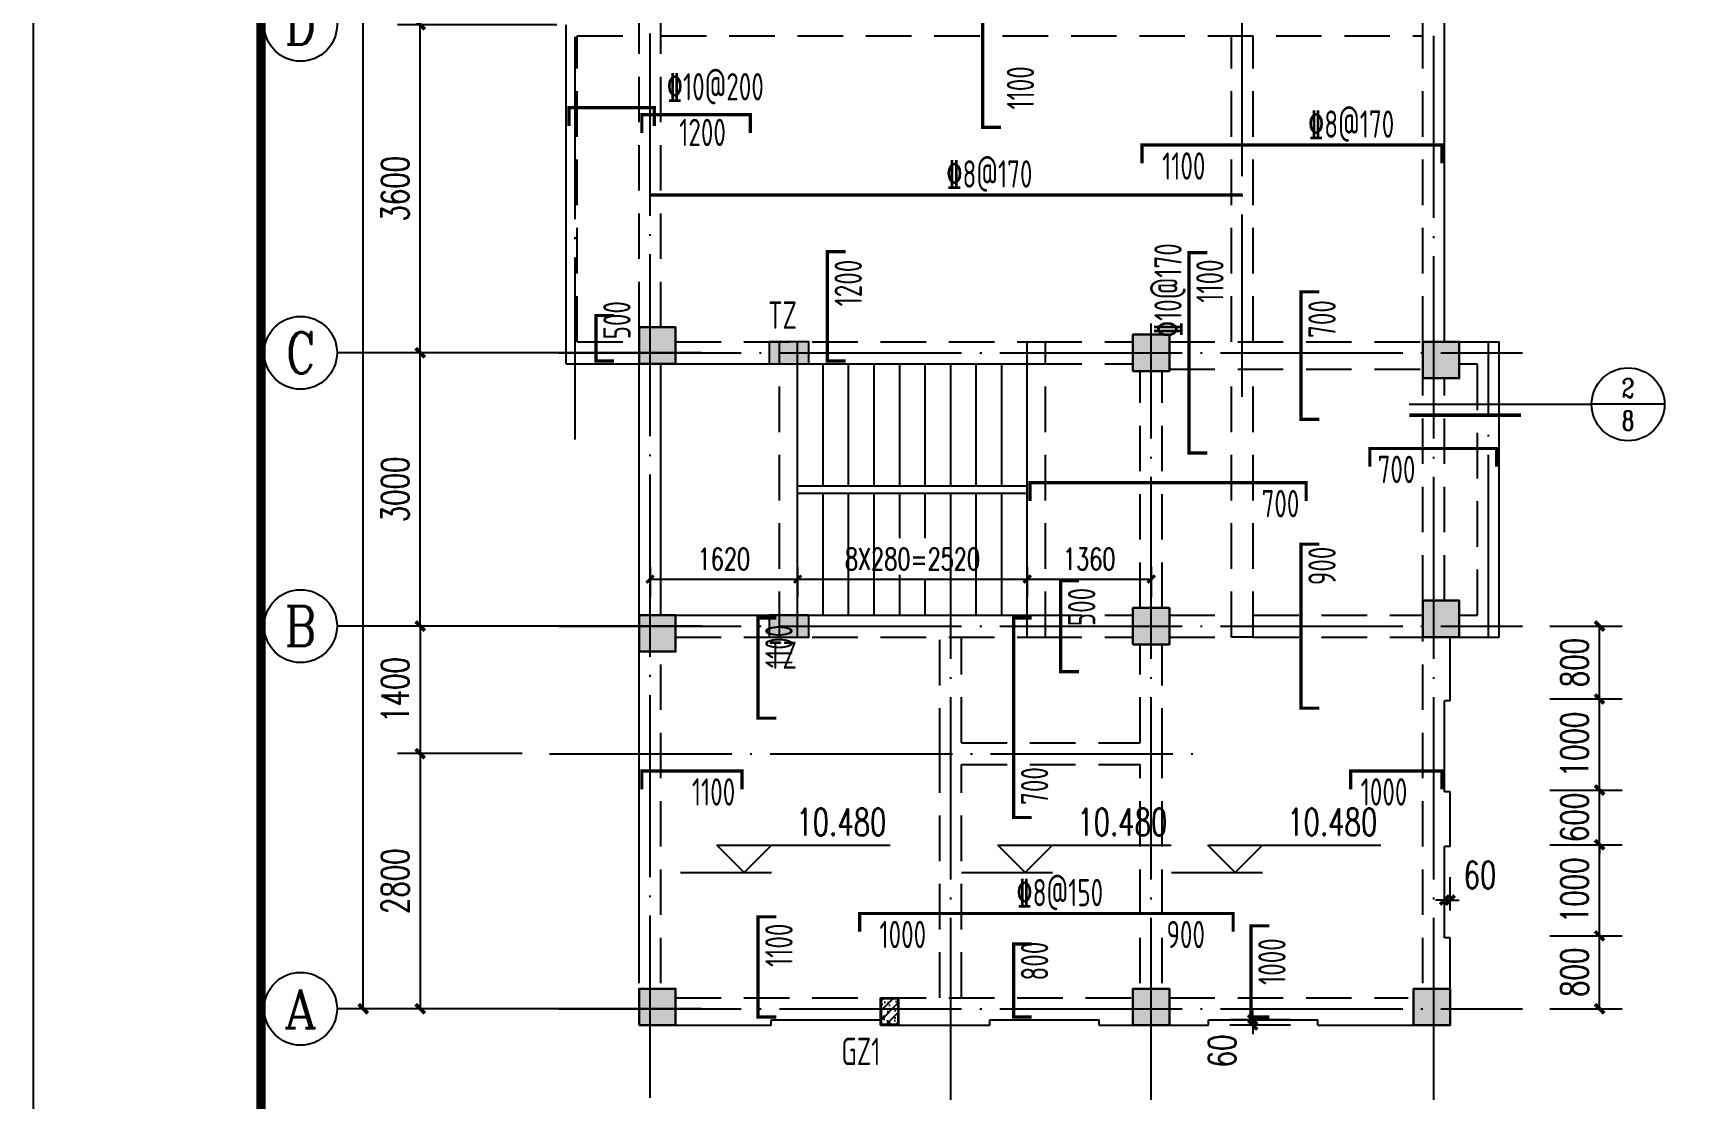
# Model space of a CAD drawing. Extents: x 1051052 to 1482120, y -981644 to -673261.
# Drawn here: x 1227178 to 1245401, y -915948 to -904252 of the extents above; entities that cross this region are included whole.
import ezdxf
from ezdxf.enums import TextEntityAlignment as Align

# ---------------------------------------------------------------- set-up
doc = ezdxf.new("R2010")
doc.units = 0
doc.header["$LTSCALE"] = 1000
doc.header["$MEASUREMENT"] = 0
doc.linetypes.add('DOTE', pattern=[2.42, 2, -0.2, 0.02, -0.2])
doc.linetypes.add('线型3', pattern=[750, 500, -250])
for name, color, linetype in [('AXIS', 3, 'Continuous'), ('AXIS_TEXT', 7, 'Continuous'), ('DIM_ELEV', 3, 'Continuous'), ('DIM_IDEN', 3, 'Continuous'), ('DOTE', 1, 'DOTE'), ('PUB_DIM', 3, 'Continuous'), ('PUB_TEXT', 7, 'Continuous'), ('PUB_WALL', 9, 'Continuous'), ('TK', 142, 'Continuous'), ('填充', 8, 'Continuous')]:
    doc.layers.add(name, color=color, linetype=linetype)
for name, color, linetype, lineweight in [('BEAM', 4, 'Continuous', 25), ('BEAM-DASH', 4, '线型3', 25), ('COLU', 2, 'Continuous', 30), ('楼板正筋文字', 7, 'Continuous', 18), ('楼板正筋钢筋', 14, 'Continuous', 35), ('楼板负筋文字', 7, 'Continuous', 18), ('楼板负筋标注', 84, 'Continuous', 18), ('楼板负筋钢筋', 1, 'Continuous', 35)]:
    doc.layers.add(name, color=color, linetype=linetype, lineweight=lineweight)
doc.layers.add('COLU-HATCH', color=7, linetype='Continuous', lineweight=25, true_color=0x5b5b5b)
doc.styles.add('_TCH_AXIS', font='COMPLEX', dxfattribs={"bigfont": 'GBCBIG'})
doc.styles.add('_TCH_DIM', font='SIMPLEX', dxfattribs={"bigfont": 'GBCBIG'})
doc.styles.add('_TCH_DIM_T3', font='SIMPLEX', dxfattribs={"width": 0.705882, "bigfont": 'GBCBIG'})
doc.styles.add('_TCH_LABEL', font='COMPLEX', dxfattribs={"bigfont": 'GBCBIG'})
doc.styles.add('COMPLEX', font='COMPLEX')
doc.styles.add('FromPkpm', font='Pkpmeng', dxfattribs={"width": 0.7, "bigfont": 'hztxt'})
doc.dimstyles.new('_TCH_ARCH&&100', dxfattribs={"dimtxt": 297.5, "dimasz": 100, "dimexe": 250, "dimexo": 300, "dimgap": 126.25, "dimtad": 1, "dimdec": 0, "dimzin": 0, "dimdsep": 46, "dimtxsty": '_TCH_DIM_T3', "dimblk": 'ARCHTICK', "dimcen": 0.09, "dimclrt": 7, "dimazin": 2, "dimtfac": 1, "dimtdec": 0, "dimtix": 1, "dimtmove": 2, "dimatfit": 3, "dimfxl": 0, "dimtolj": 1, "dimtzin": 0, "dimarcsym": 0})
doc.dimstyles.new('_TCH_ARCH&&80', dxfattribs={"dimtxt": 238, "dimasz": 80, "dimexe": 200, "dimexo": 240, "dimgap": 101, "dimtad": 1, "dimdec": 0, "dimzin": 0, "dimdsep": 46, "dimtxsty": '_TCH_DIM_T3', "dimblk": 'ARCHTICK', "dimcen": 0.09, "dimclrt": 7, "dimazin": 2, "dimtfac": 1, "dimtdec": 0, "dimtix": 1, "dimtmove": 2, "dimatfit": 3, "dimfxl": 0, "dimtolj": 1, "dimtzin": 0, "dimarcsym": 0})

# ---------------------------------------------------------------- blocks, each defined once
blk = doc.blocks.new('_ArchTick')
at = {"color": 0, "linetype": 'ByBlock', "const_width": 0.4}
blk.add_lwpolyline([(-0.5, -0.5), (0.5, 0.5)], dxfattribs=at)
blk = doc.blocks.new('*D360')
at = {"layer": 'AXIS', "color": 0, "lineweight": -2, "transparency": 16777216}
for p, q in [((1232925, -907760), (1231175, -907760)), ((1231425, -910760), (1231425, -907760)), ((1232925, -910760), (1231175, -910760))]:
    blk.add_line(p, q, dxfattribs=at)
at = {"layer": 'Defpoints', "color": 0, "transparency": 16777216}
for p in [(1231425, -907760), (1233925, -907760), (1233925, -910760)]:
    blk.add_point(p, dxfattribs=at)
at = {"layer": 'AXIS', "color": 0, "lineweight": -2, "transparency": 16777216, "xscale": 100, "yscale": 100, "zscale": 100}
for p, rotation in [((1231425, -907760), 90), ((1231425, -910760), 270)]:
    blk.add_blockref('_ArchTick', p, dxfattribs=dict(at, rotation=rotation))
at = {"layer": 'AXIS', "color": 7, "transparency": 16777216, "insert": (1231150, -909260), "char_height": 297.5, "attachment_point": 5, "rotation": 90, "style": '_TCH_DIM_T3'}
blk.add_mtext('\\A1;3000', dxfattribs=at)
blk = doc.blocks.new('*D361')
at = {"layer": 'AXIS', "color": 0, "lineweight": -2, "transparency": 16777216}
for p, q in [((1232925, -904160), (1231175, -904160)), ((1231425, -907760), (1231425, -904160)), ((1232925, -907760), (1231175, -907760))]:
    blk.add_line(p, q, dxfattribs=at)
at = {"layer": 'Defpoints', "color": 0, "transparency": 16777216}
for p in [(1231425, -904160), (1233925, -904160), (1233925, -907760)]:
    blk.add_point(p, dxfattribs=at)
at = {"layer": 'AXIS', "color": 0, "lineweight": -2, "transparency": 16777216, "xscale": 100, "yscale": 100, "zscale": 100}
for p, rotation in [((1231425, -904160), 90), ((1231425, -907760), 270)]:
    blk.add_blockref('_ArchTick', p, dxfattribs=dict(at, rotation=rotation))
at = {"layer": 'AXIS', "color": 7, "transparency": 16777216, "insert": (1231150, -905960), "char_height": 297.5, "attachment_point": 5, "rotation": 90, "style": '_TCH_DIM_T3'}
blk.add_mtext('\\A1;3600', dxfattribs=at)
blk = doc.blocks.new('*D364')
at = {"layer": 'AXIS', "color": 0, "lineweight": -2, "transparency": 16777216}
for p, q in [((1232300, -889560), (1230550, -889560)), ((1230800, -914960), (1230800, -889560)), ((1232300, -914960), (1230550, -914960))]:
    blk.add_line(p, q, dxfattribs=at)
at = {"layer": 'Defpoints', "color": 0, "transparency": 16777216}
for p in [(1230800, -889560), (1233947, -889560), (1233947, -914960)]:
    blk.add_point(p, dxfattribs=at)
at = {"layer": 'AXIS', "color": 0, "lineweight": -2, "transparency": 16777216, "xscale": 100, "yscale": 100, "zscale": 100}
for p, rotation in [((1230800, -889560), 90), ((1230800, -914960), 270)]:
    blk.add_blockref('_ArchTick', p, dxfattribs=dict(at, rotation=rotation))
at = {"layer": 'AXIS', "color": 7, "transparency": 16777216, "insert": (1230525, -902260), "char_height": 297.5, "attachment_point": 5, "rotation": 90, "style": '_TCH_DIM_T3'}
blk.add_mtext('\\A1;25400', dxfattribs=at)
blk = doc.blocks.new('_AXISO')
blk.add_circle((0, 0), 0.5)
at = {"layer": 'AXIS_TEXT', "style": 'COMPLEX', "width": 1.041667}
blk.add_attdef('A', text='', height=0.56, dxfattribs=at).set_placement((-0.25, -0.28), (0.25, -0.28), align=Align.FIT)
blk = doc.blocks.new('*D389')
at = {"layer": 'AXIS', "color": 0, "lineweight": -2, "transparency": 16777216}
for p, q in [((1232925, -910760), (1231175, -910760)), ((1231425, -910760), (1231425, -912160)), ((1232545, -912160), (1231175, -912160))]:
    blk.add_line(p, q, dxfattribs=at)
at = {"layer": 'Defpoints', "color": 0, "transparency": 16777216}
for p in [(1233925, -910760), (1231425, -912160), (1232845, -912160)]:
    blk.add_point(p, dxfattribs=at)
at = {"layer": 'AXIS', "color": 0, "lineweight": -2, "transparency": 16777216, "xscale": 100, "yscale": 100, "zscale": 100}
for p, rotation in [((1231425, -910760), 90), ((1231425, -912160), 270)]:
    blk.add_blockref('_ArchTick', p, dxfattribs=dict(at, rotation=rotation))
at = {"layer": 'AXIS', "color": 7, "transparency": 16777216, "insert": (1231150, -911460), "char_height": 297.5, "attachment_point": 5, "rotation": 90, "style": '_TCH_DIM_T3'}
blk.add_mtext('\\A1;1400', dxfattribs=at)
blk = doc.blocks.new('*D390')
at = {"layer": 'AXIS', "color": 0, "lineweight": -2, "transparency": 16777216}
for p, q in [((1232545, -912160), (1231175, -912160)), ((1231425, -912160), (1231425, -914960)), ((1232507, -914960), (1231175, -914960))]:
    blk.add_line(p, q, dxfattribs=at)
at = {"layer": 'Defpoints', "color": 0, "transparency": 16777216}
for p in [(1232845, -912160), (1231425, -914960), (1232807, -914960)]:
    blk.add_point(p, dxfattribs=at)
at = {"layer": 'AXIS', "color": 0, "lineweight": -2, "transparency": 16777216, "xscale": 100, "yscale": 100, "zscale": 100}
for p, rotation in [((1231425, -912160), 90), ((1231425, -914960), 270)]:
    blk.add_blockref('_ArchTick', p, dxfattribs=dict(at, rotation=rotation))
at = {"layer": 'AXIS', "color": 7, "transparency": 16777216, "insert": (1231150, -913560), "char_height": 297.5, "attachment_point": 5, "rotation": 90, "style": '_TCH_DIM_T3'}
blk.add_mtext('\\A1;2800', dxfattribs=at)
blk = doc.blocks.new('*D465')
at = {"layer": 'Defpoints', "color": 0, "transparency": 16777216}
for p in [(1243520, -914160), (1244367, -914160), (1243520, -914960)]:
    blk.add_point(p, dxfattribs=at)
at = {"layer": 'PUB_DIM', "color": 0, "lineweight": -2, "transparency": 16777216}
for p, q in [((1243820, -914160), (1244617, -914160)), ((1244367, -914960), (1244367, -914160)), ((1243820, -914960), (1244617, -914960))]:
    blk.add_line(p, q, dxfattribs=at)
at = {"layer": 'PUB_DIM', "color": 0, "lineweight": -2, "transparency": 16777216, "xscale": 100, "yscale": 100, "zscale": 100}
for p, rotation in [((1244367, -914160), 90), ((1244367, -914960), 270)]:
    blk.add_blockref('_ArchTick', p, dxfattribs=dict(at, rotation=rotation))
at = {"layer": 'PUB_DIM', "color": 7, "transparency": 16777216, "insert": (1244092, -914560), "char_height": 297.5, "attachment_point": 5, "rotation": 90, "style": '_TCH_DIM_T3'}
blk.add_mtext('\\A1;800', dxfattribs=at)
blk = doc.blocks.new('*D466')
at = {"layer": 'Defpoints', "color": 0, "transparency": 16777216}
for p in [(1243520, -913160), (1244367, -913160), (1243520, -914160)]:
    blk.add_point(p, dxfattribs=at)
at = {"layer": 'PUB_DIM', "color": 0, "lineweight": -2, "transparency": 16777216}
for p, q in [((1243820, -913160), (1244617, -913160)), ((1244367, -914160), (1244367, -913160)), ((1243820, -914160), (1244617, -914160))]:
    blk.add_line(p, q, dxfattribs=at)
at = {"layer": 'PUB_DIM', "color": 0, "lineweight": -2, "transparency": 16777216, "xscale": 100, "yscale": 100, "zscale": 100}
for p, rotation in [((1244367, -913160), 90), ((1244367, -914160), 270)]:
    blk.add_blockref('_ArchTick', p, dxfattribs=dict(at, rotation=rotation))
at = {"layer": 'PUB_DIM', "color": 7, "transparency": 16777216, "insert": (1244092, -913660), "char_height": 297.5, "attachment_point": 5, "rotation": 90, "style": '_TCH_DIM_T3'}
blk.add_mtext('\\A1;1000', dxfattribs=at)
blk = doc.blocks.new('*D467')
at = {"layer": 'Defpoints', "color": 0, "transparency": 16777216}
for p in [(1243520, -912560), (1244367, -912560), (1243520, -913160)]:
    blk.add_point(p, dxfattribs=at)
at = {"layer": 'PUB_DIM', "color": 0, "lineweight": -2, "transparency": 16777216}
for p, q in [((1243820, -912560), (1244617, -912560)), ((1244367, -912560), (1244367, -912460)), ((1244367, -913160), (1244367, -912560)), ((1243820, -913160), (1244617, -913160)), ((1244367, -913160), (1244367, -913260))]:
    blk.add_line(p, q, dxfattribs=at)
at = {"layer": 'PUB_DIM', "color": 0, "lineweight": -2, "transparency": 16777216, "xscale": 100, "yscale": 100, "zscale": 100}
for p, rotation in [((1244367, -912560), 270), ((1244367, -913160), 90)]:
    blk.add_blockref('_ArchTick', p, dxfattribs=dict(at, rotation=rotation))
at = {"layer": 'PUB_DIM', "color": 7, "transparency": 16777216, "insert": (1244092, -912860), "char_height": 297.5, "attachment_point": 5, "rotation": 90, "style": '_TCH_DIM_T3'}
blk.add_mtext('\\A1;600', dxfattribs=at)
blk = doc.blocks.new('*D468')
at = {"layer": 'Defpoints', "color": 0, "transparency": 16777216}
for p in [(1243520, -911560), (1244367, -911560), (1243520, -912560)]:
    blk.add_point(p, dxfattribs=at)
at = {"layer": 'PUB_DIM', "color": 0, "lineweight": -2, "transparency": 16777216}
for p, q in [((1243820, -911560), (1244617, -911560)), ((1244367, -912560), (1244367, -911560)), ((1243820, -912560), (1244617, -912560))]:
    blk.add_line(p, q, dxfattribs=at)
at = {"layer": 'PUB_DIM', "color": 0, "lineweight": -2, "transparency": 16777216, "xscale": 100, "yscale": 100, "zscale": 100}
for p, rotation in [((1244367, -911560), 90), ((1244367, -912560), 270)]:
    blk.add_blockref('_ArchTick', p, dxfattribs=dict(at, rotation=rotation))
at = {"layer": 'PUB_DIM', "color": 7, "transparency": 16777216, "insert": (1244092, -912060), "char_height": 297.5, "attachment_point": 5, "rotation": 90, "style": '_TCH_DIM_T3'}
blk.add_mtext('\\A1;1000', dxfattribs=at)
blk = doc.blocks.new('*D469')
at = {"layer": 'Defpoints', "color": 0, "transparency": 16777216}
for p in [(1243520, -910760), (1244367, -910760), (1243520, -911560)]:
    blk.add_point(p, dxfattribs=at)
at = {"layer": 'PUB_DIM', "color": 0, "lineweight": -2, "transparency": 16777216}
for p, q in [((1243820, -910760), (1244617, -910760)), ((1244367, -911560), (1244367, -910760)), ((1243820, -911560), (1244617, -911560))]:
    blk.add_line(p, q, dxfattribs=at)
at = {"layer": 'PUB_DIM', "color": 0, "lineweight": -2, "transparency": 16777216, "xscale": 100, "yscale": 100, "zscale": 100}
for p, rotation in [((1244367, -910760), 90), ((1244367, -911560), 270)]:
    blk.add_blockref('_ArchTick', p, dxfattribs=dict(at, rotation=rotation))
at = {"layer": 'PUB_DIM', "color": 7, "transparency": 16777216, "insert": (1244092, -911160), "char_height": 297.5, "attachment_point": 5, "rotation": 90, "style": '_TCH_DIM_T3'}
blk.add_mtext('\\A1;800', dxfattribs=at)
blk = doc.blocks.new('A2K')
at = {"layer": 'TK'}
blk.add_lwpolyline([(0, 0), (59400, 0), (59400, 42000), (0, 42000)], close=True, dxfattribs=at)
at = {"layer": 'TK', "const_width": 100}
blk.add_lwpolyline([(2500, 1000), (58400, 1000), (58400, 41000), (2500, 41000)], close=True, dxfattribs=at)
blk = doc.blocks.new('*D922')
at = {"layer": 'Defpoints', "color": 0, "transparency": 16777216}
for p in [(1233947, -909871), (1235567, -909871), (1235567, -910244)]:
    blk.add_point(p, dxfattribs=at)
at = {"layer": 'PUB_DIM', "color": 0, "lineweight": -2, "transparency": 16777216}
for p, q in [((1233947, -910111), (1233947, -910444)), ((1233947, -910244), (1235567, -910244)), ((1235567, -910111), (1235567, -910444))]:
    blk.add_line(p, q, dxfattribs=at)
at = {"layer": 'PUB_DIM', "color": 0, "lineweight": -2, "transparency": 16777216, "xscale": 80, "yscale": 80, "zscale": 80, "rotation": 180}
blk.add_blockref('_ArchTick', (1233947, -910244), dxfattribs=at)
at = {"layer": 'PUB_DIM', "color": 0, "lineweight": -2, "transparency": 16777216, "xscale": 80, "yscale": 80, "zscale": 80}
blk.add_blockref('_ArchTick', (1235567, -910244), dxfattribs=at)
at = {"layer": 'PUB_DIM', "color": 7, "transparency": 16777216, "insert": (1234757, -910024), "char_height": 238, "attachment_point": 5, "style": '_TCH_DIM_T3'}
blk.add_mtext('\\A1;1620', dxfattribs=at)
blk = doc.blocks.new('*D923')
at = {"layer": 'Defpoints', "color": 0, "transparency": 16777216}
for p in [(1235567, -909871), (1238087, -909871), (1238087, -910244)]:
    blk.add_point(p, dxfattribs=at)
at = {"layer": 'PUB_DIM', "color": 0, "lineweight": -2, "transparency": 16777216}
for p, q in [((1235567, -910111), (1235567, -910444)), ((1235567, -910244), (1238087, -910244)), ((1238087, -910111), (1238087, -910444))]:
    blk.add_line(p, q, dxfattribs=at)
at = {"layer": 'PUB_DIM', "color": 0, "lineweight": -2, "transparency": 16777216, "xscale": 80, "yscale": 80, "zscale": 80, "rotation": 180}
blk.add_blockref('_ArchTick', (1235567, -910244), dxfattribs=at)
at = {"layer": 'PUB_DIM', "color": 0, "lineweight": -2, "transparency": 16777216, "xscale": 80, "yscale": 80, "zscale": 80}
blk.add_blockref('_ArchTick', (1238087, -910244), dxfattribs=at)
at = {"layer": 'PUB_DIM', "color": 7, "transparency": 16777216, "insert": (1236827, -910024), "char_height": 238, "attachment_point": 5, "style": '_TCH_DIM_T3'}
blk.add_mtext('\\A1;8X280=2520', dxfattribs=at)
blk = doc.blocks.new('*D924')
at = {"layer": 'Defpoints', "color": 0, "transparency": 16777216}
for p in [(1238087, -909871), (1239447, -909871), (1239447, -910244)]:
    blk.add_point(p, dxfattribs=at)
at = {"layer": 'PUB_DIM', "color": 0, "lineweight": -2, "transparency": 16777216}
for p, q in [((1238087, -910111), (1238087, -910444)), ((1238087, -910244), (1239447, -910244)), ((1239447, -910111), (1239447, -910444))]:
    blk.add_line(p, q, dxfattribs=at)
at = {"layer": 'PUB_DIM', "color": 0, "lineweight": -2, "transparency": 16777216, "xscale": 80, "yscale": 80, "zscale": 80, "rotation": 180}
blk.add_blockref('_ArchTick', (1238087, -910244), dxfattribs=at)
at = {"layer": 'PUB_DIM', "color": 0, "lineweight": -2, "transparency": 16777216, "xscale": 80, "yscale": 80, "zscale": 80}
blk.add_blockref('_ArchTick', (1239447, -910244), dxfattribs=at)
at = {"layer": 'PUB_DIM', "color": 7, "transparency": 16777216, "insert": (1238767, -910024), "char_height": 238, "attachment_point": 5, "style": '_TCH_DIM_T3'}
blk.add_mtext('\\A1;1360', dxfattribs=at)
blk = doc.blocks.new('*D1339')
at = {"layer": 'Defpoints', "color": 0, "transparency": 16777216}
for p in [(1242727, -913767), (1242667, -914180), (1242727, -914180)]:
    blk.add_point(p, dxfattribs=at)
at = {"layer": 'PUB_DIM', "color": 0, "lineweight": -2, "transparency": 16777216}
for p, q in [((1242667, -913880), (1242667, -913517)), ((1242727, -913880), (1242727, -913517)), ((1242667, -913767), (1242567, -913767)), ((1242667, -913767), (1242727, -913767)), ((1242727, -913767), (1242827, -913767))]:
    blk.add_line(p, q, dxfattribs=at)
at = {"layer": 'PUB_DIM', "color": 0, "lineweight": -2, "transparency": 16777216, "xscale": 100, "yscale": 100, "zscale": 100}
blk.add_blockref('_ArchTick', (1242667, -913767), dxfattribs=at)
at = {"layer": 'PUB_DIM', "color": 0, "lineweight": -2, "transparency": 16777216, "xscale": 100, "yscale": 100, "zscale": 100, "rotation": 180}
blk.add_blockref('_ArchTick', (1242727, -913767), dxfattribs=at)
at = {"layer": 'PUB_DIM', "color": 7, "transparency": 16777216, "insert": (1243055, -913492), "char_height": 297.5, "attachment_point": 5, "style": '_TCH_DIM_T3'}
blk.add_mtext('\\A1;60', dxfattribs=at)
blk = doc.blocks.new('*D1340')
at = {"layer": 'Defpoints', "color": 0, "transparency": 16777216}
for p in [(1240561, -915080), (1241277, -915080), (1241277, -915140)]:
    blk.add_point(p, dxfattribs=at)
at = {"layer": 'PUB_DIM', "color": 0, "lineweight": -2, "transparency": 16777216}
for p, q in [((1240561, -915080), (1240561, -914980)), ((1240977, -915080), (1240311, -915080)), ((1240977, -915140), (1240311, -915140)), ((1240561, -915140), (1240561, -915080)), ((1240561, -915140), (1240561, -915240))]:
    blk.add_line(p, q, dxfattribs=at)
at = {"layer": 'PUB_DIM', "color": 0, "lineweight": -2, "transparency": 16777216, "xscale": 100, "yscale": 100, "zscale": 100}
for p, rotation in [((1240561, -915080), 270), ((1240561, -915140), 90)]:
    blk.add_blockref('_ArchTick', p, dxfattribs=dict(at, rotation=rotation))
at = {"layer": 'PUB_DIM', "color": 7, "transparency": 16777216, "insert": (1240226, -915423), "char_height": 297.5, "attachment_point": 5, "rotation": 90, "style": '_TCH_DIM_T3'}
blk.add_mtext('\\A1;60', dxfattribs=at)

msp = doc.modelspace()

# ---------------------------------------------------------------- hatches: boundary and pattern name
at = {"layer": 'AXIS'}
h = msp.add_hatch(color=256, dxfattribs=at)
h.dxf.hatch_style = 1
h.paths.add_polyline_path([(1235255.138, -907880.357), (1235691.119, -907880.357), (1235691.119, -907640.357), (1235255.138, -907640.357)])
h = msp.add_hatch(color=256, dxfattribs=at)
h.dxf.hatch_style = 1
h.paths.add_polyline_path([(1235255.138, -910880.357), (1235691.119, -910880.357), (1235691.119, -910640.357), (1235255.138, -910640.357)])
at = {"layer": 'COLU-HATCH', "transparency": 33554687}
for points in [[(1233826.766, -907880.357), (1234226.766, -907880.357), (1234226.766, -907480.357), (1233826.766, -907480.357)], [(1239246.766, -907960.357), (1239646.766, -907960.357), (1239646.766, -907560.357), (1239246.766, -907560.357)], [(1242426.766, -908040.357), (1242826.766, -908040.357), (1242826.766, -907640.357), (1242426.766, -907640.357)], [(1239246.766, -910960.357), (1239646.766, -910960.357), (1239646.766, -910560.357), (1239246.766, -910560.357)], [(1242426.766, -910880.357), (1242826.766, -910880.357), (1242826.766, -910480.357), (1242426.766, -910480.357)], [(1233826.766, -911040.357), (1234226.766, -911040.357), (1234226.766, -910640.357), (1233826.766, -910640.357)], [(1233826.766, -915140.357), (1234226.766, -915140.357), (1234226.766, -914740.357), (1233826.766, -914740.357)], [(1239246.766, -915140.357), (1239646.766, -915140.357), (1239646.766, -914740.357), (1239246.766, -914740.357)], [(1242326.766, -915140.357), (1242726.766, -915140.357), (1242726.766, -914740.357), (1242326.766, -914740.357)]]:
    msp.add_hatch(color=256, dxfattribs=at).paths.add_polyline_path(points, flags=0)
at = {"layer": 'PUB_WALL'}
h = msp.add_hatch(dxfattribs=at)
h.set_pattern_fill('钢筋混凝土', color=256, scale=30)
h.set_pattern_definition([(45, (-20719.93, -248779.63), (-53.0330086, 53.0330086), []), (50, (-20719.93, -248779.63), (215.178055, -18.82564), [22.5, -247.5]), (355, (-20719.93, -248779.63), (-41.6254, 225.65764), [18, -198]), (100.4514, (-20702, -248781.2), (173.552815, 206.831863), [19.122057, -210.342634]), (46.1842, (-20719.93, -248719.63), (320.172315, -49.655704), [33.75, -371.25]), (96.6356, (-20693.25, -248723.77), (280.39881, 292.23536), [28.68309, -315.5139]), (351.1842, (-20719.93, -248719.63), (280.39858, 292.23558), [27, -297]), (21, (-20689.93, -248734.63), (179.072116, -120.785667), [22.5, -247.5]), (326, (-20689.93, -248734.63), (72.9946, 217.545014), [18, -198]), (71.4514, (-20675, -248744.7), (252.06679, 96.75915), [19.122057, -210.342634]), (37.5, (-20719.93, -248779.63), (3.6479566, 99.868156), [0, -195.6, 0, -201, 0, -198.75]), (7.5, (-20719.93, -248779.63), (78.920861, 118.3235136), [0, -114.6, 0, -191.1, 0, -75.75]), (327.5, (-20786.83, -248779.63), (160.146731, -6.7664615), [0, -75, 0, -234, 0, -310.5]), (317.5, (-20816.83, -248779.63), (174.955851, 30.031495), [0, -97.5, 0, -155.4, 0, -220.5])])
h.paths.add_polyline_path([(1236666.795, -914850.328), (1236666.795, -915130.328), (1236486.795, -915130.328), (1236486.795, -914850.328)])

# ---------------------------------------------------------------- linework, layer by layer
at = {"layer": 'AXIS'}
for p, q in [((1234512.212, -907760.357), (1230512.212, -907760.357)), ((1234512.212, -910760.357), (1230512.212, -910760.357)), ((1234512.212, -914960.357), (1230512.212, -914960.357))]:
    msp.add_line(p, q, dxfattribs=at)
for points in [[(1235255.138, -907880.357), (1235691.119, -907880.357), (1235691.119, -907640.357), (1235255.138, -907640.357)], [(1235255.138, -910880.357), (1235691.119, -910880.357), (1235691.119, -910640.357), (1235255.138, -910640.357)]]:
    msp.add_lwpolyline(points, close=True, dxfattribs=at)
at = {"layer": 'BEAM'}
for p, q in [((1242666.766, -907640.357), (1242666.766, -900940.357)), ((1233026.766, -907880.357), (1233026.766, -904160.357)), ((1235566.766, -910880.357), (1235566.766, -907640.357)), ((1238086.766, -910880.357), (1238086.766, -907640.357)), ((1242826.766, -907640.357), (1243266.766, -907640.357)), ((1243266.766, -910880.357), (1243266.766, -907640.357)), ((1233026.766, -907880.357), (1233826.766, -907880.357)), ((1233826.766, -910640.357), (1233826.766, -907880.357)), ((1234066.766, -910640.357), (1234066.766, -907880.357)), ((1234226.766, -907880.357), (1238186.766, -907880.357)), ((1235846.766, -909220.357), (1235846.766, -907880.357)), ((1236126.766, -909220.357), (1236126.766, -907880.357)), ((1236406.766, -909220.357), (1236406.766, -907880.357)), ((1236686.766, -909220.357), (1236686.766, -907880.357)), ((1236966.766, -909220.357), (1236966.766, -907880.357)), ((1237246.766, -909220.357), (1237246.766, -907880.357)), ((1237526.766, -909220.357), (1237526.766, -907880.357)), ((1237806.766, -909220.357), (1237806.766, -907880.357)), ((1235566.766, -909220.357), (1238086.766, -909220.357)), ((1235566.766, -909300.357), (1238086.766, -909300.357)), ((1235846.766, -910640.357), (1235846.766, -909300.357)), ((1236126.766, -910640.357), (1236126.766, -909300.357)), ((1236406.766, -910640.357), (1236406.766, -909300.357)), ((1236686.766, -909793.867), (1236686.766, -909300.357)), ((1236966.766, -909793.867), (1236966.766, -909300.357)), ((1237246.766, -910640.357), (1237246.766, -909300.357)), ((1237526.766, -910640.357), (1237526.766, -909300.357)), ((1237806.766, -910640.357), (1237806.766, -909300.357)), ((1236686.766, -910640.357), (1236686.766, -910196.207)), ((1236966.766, -910640.357), (1236966.766, -910243.975)), ((1234226.766, -910640.357), (1238186.766, -910640.357)), ((1240566.766, -910880.357), (1240326.766, -910880.357)), ((1242726.766, -911580.388), (1242726.766, -910880.357)), ((1242826.766, -910880.357), (1243266.766, -910880.357)), ((1233826.766, -914680.357), (1233826.766, -911040.357)), ((1242666.766, -912580.388), (1242666.766, -911580.388)), ((1242726.766, -911580.388), (1242666.766, -911580.388)), ((1242726.766, -912580.388), (1242666.766, -912580.388)), ((1242726.766, -913180.388), (1242726.766, -912580.388)), ((1242666.766, -914180.388), (1242666.766, -913180.388)), ((1242726.766, -913180.388), (1242666.766, -913180.388)), ((1242726.766, -914180.388), (1242666.766, -914180.388)), ((1242726.766, -915140.357), (1242726.766, -914180.388)), ((1233826.766, -915140.357), (1235276.795, -915140.357)), ((1235276.795, -915080.357), (1236476.795, -915080.357)), ((1235276.795, -915140.357), (1235276.795, -915080.357)), ((1236476.795, -915140.357), (1237676.795, -915140.357)), ((1237676.795, -915080.357), (1238876.795, -915080.357)), ((1237676.795, -915140.357), (1237676.795, -915080.357)), ((1238876.795, -915140.357), (1238876.795, -915080.357)), ((1238876.795, -915140.357), (1240076.795, -915140.357)), ((1240076.795, -915080.357), (1241276.795, -915080.357)), ((1240076.795, -915140.357), (1240076.795, -915080.357)), ((1241276.795, -915140.357), (1241276.795, -915080.357)), ((1241276.795, -915140.357), (1242666.766, -915140.357))]:
    msp.add_line(p, q, dxfattribs=at)
at = {"layer": 'BEAM-DASH', "ltscale": 0.001}
for p, q in [((1233826.766, -907480.357), (1233826.766, -900840.357)), ((1234066.766, -907480.357), (1234066.766, -900840.357)), ((1242426.766, -907640.357), (1242426.766, -900940.357)), ((1233146.766, -904280.357), (1233826.766, -904280.357)), ((1233146.766, -907640.357), (1233146.766, -904280.357)), ((1234066.766, -904280.357), (1242426.766, -904280.357)), ((1240326.766, -907640.357), (1240326.766, -904280.357)), ((1240566.766, -907640.357), (1240566.766, -904280.357)), ((1233146.766, -907640.357), (1233826.766, -907640.357)), ((1234226.766, -907640.357), (1238186.766, -907640.357)), ((1235366.766, -910880.357), (1235366.766, -907640.357)), ((1238186.766, -907640.357), (1239246.766, -907640.357)), ((1238286.766, -910880.357), (1238286.766, -907640.357)), ((1239646.766, -907640.357), (1242426.766, -907640.357)), ((1238186.766, -907880.357), (1239246.766, -907880.357)), ((1242826.766, -907880.357), (1243026.766, -907880.357)), ((1243026.766, -910640.357), (1243026.766, -907880.357)), ((1239326.766, -910560.357), (1239326.766, -907960.357)), ((1239566.766, -910560.357), (1239566.766, -907960.357)), ((1239646.766, -907940.357), (1242426.766, -907940.357)), ((1240326.766, -910880.357), (1240326.766, -907940.357)), ((1240566.766, -910880.357), (1240566.766, -907940.357)), ((1242426.766, -910480.357), (1242426.766, -908040.357)), ((1242666.766, -910480.357), (1242666.766, -908040.357)), ((1238186.766, -910640.357), (1239246.766, -910640.357)), ((1239646.766, -910640.357), (1240326.766, -910640.357)), ((1240566.766, -910640.357), (1242426.766, -910640.357)), ((1242826.766, -910640.357), (1243026.766, -910640.357)), ((1234226.766, -910880.357), (1238186.766, -910880.357)), ((1237126.766, -912160.357), (1237126.766, -910880.357)), ((1237366.766, -912040.357), (1237366.766, -910880.357)), ((1238186.766, -910880.357), (1239246.766, -910880.357)), ((1239326.766, -912040.357), (1239326.766, -910960.357)), ((1239566.766, -912160.357), (1239566.766, -910960.357)), ((1239646.766, -910880.357), (1240326.766, -910880.357)), ((1240566.766, -910880.357), (1242426.766, -910880.357)), ((1242426.766, -914680.357), (1242426.766, -910880.357)), ((1234066.766, -914680.357), (1234066.766, -911040.357)), ((1237366.766, -912040.357), (1239326.766, -912040.357)), ((1237126.766, -914840.357), (1237126.766, -912160.357)), ((1239566.766, -914680.357), (1239566.766, -912160.357)), ((1237366.766, -914840.357), (1237366.766, -912280.357)), ((1237366.766, -912280.357), (1239326.766, -912280.357)), ((1239326.766, -914680.357), (1239326.766, -912280.357)), ((1234226.766, -914840.357), (1239246.766, -914840.357)), ((1239646.766, -914840.357), (1242266.766, -914840.357))]:
    msp.add_line(p, q, dxfattribs=at)
at = {"layer": 'COLU'}
for points in [[(1233826.766, -907880.357), (1234226.766, -907880.357), (1234226.766, -907480.357), (1233826.766, -907480.357)], [(1239246.766, -907960.357), (1239646.766, -907960.357), (1239646.766, -907560.357), (1239246.766, -907560.357)], [(1242426.766, -908040.357), (1242826.766, -908040.357), (1242826.766, -907640.357), (1242426.766, -907640.357)], [(1239246.766, -910960.357), (1239646.766, -910960.357), (1239646.766, -910560.357), (1239246.766, -910560.357)], [(1242426.766, -910880.357), (1242826.766, -910880.357), (1242826.766, -910480.357), (1242426.766, -910480.357)], [(1233826.766, -911040.357), (1234226.766, -911040.357), (1234226.766, -910640.357), (1233826.766, -910640.357)], [(1233826.766, -915140.357), (1234226.766, -915140.357), (1234226.766, -914740.357), (1233826.766, -914740.357)], [(1239246.766, -915140.357), (1239646.766, -915140.357), (1239646.766, -914740.357), (1239246.766, -914740.357)], [(1242326.766, -915140.357), (1242726.766, -915140.357), (1242726.766, -914740.357), (1242326.766, -914740.357)]]:
    msp.add_lwpolyline(points, close=True, dxfattribs=at)
at = {"layer": 'DIM_ELEV'}
for p, q in [((1234981.398, -913464.225), (1234681.398, -913164.225)), ((1234681.398, -913164.225), (1236581.398, -913164.225)), ((1234981.398, -913464.225), (1235281.398, -913164.225)), ((1238064.418, -913464.225), (1237764.418, -913164.225)), ((1237764.418, -913164.225), (1239664.418, -913164.225)), ((1238064.418, -913464.225), (1238364.418, -913164.225)), ((1240368.36, -913464.225), (1240068.36, -913164.225)), ((1240068.36, -913164.225), (1241968.36, -913164.225)), ((1240368.36, -913464.225), (1240668.36, -913164.225)), ((1234281.398, -913464.225), (1235281.398, -913464.225)), ((1237364.418, -913464.225), (1238364.418, -913464.225)), ((1239668.36, -913464.225), (1240668.36, -913464.225))]:
    msp.add_line(p, q, dxfattribs=at)
at = {"layer": 'DIM_IDEN'}
for p, q in [((1242278.261, -908325.822), (1243798.047, -908325.822)), ((1243798.047, -908325.822), (1244280.175, -908325.822)), ((1245080.175, -908325.822), (1244280.175, -908325.822))]:
    msp.add_line(p, q, dxfattribs=at)
at = {"layer": 'DIM_IDEN', "const_width": 40}
msp.add_lwpolyline([(1242278.261, -908445.822), (1243506.79, -908445.822)], dxfattribs=at)
at = {"layer": 'DIM_IDEN'}
msp.add_circle((1244680.175, -908325.822), 400, dxfattribs=at)
at = {"layer": 'DOTE'}
for p, q in [((1233126.766, -908712.868), (1233126.766, -888356.565)), ((1233946.766, -915936.357), (1233946.766, -888536.357)), ((1242546.766, -915960.357), (1242546.766, -888560.357)), ((1240446.766, -908243.018), (1240446.766, -898175.362)), ((1239446.766, -915960.357), (1239446.766, -907439.464)), ((1243146.766, -910880.357), (1243146.766, -907640.357)), ((1232946.766, -907760.357), (1243520.189, -907760.357)), ((1237246.766, -915960.357), (1237246.766, -910171.027)), ((1232946.766, -910760.357), (1243520.189, -910760.357)), ((1232844.569, -912160.357), (1240069.057, -912160.357)), ((1232946.766, -914960.357), (1243520.189, -914960.357))]:
    msp.add_line(p, q, dxfattribs=at)
at = {"layer": 'PUB_WALL'}
for p, q in [((1236476.795, -915140.357), (1236476.795, -914840.357)), ((1236676.795, -915140.357), (1236676.795, -914840.357)), ((1236476.795, -915140.357), (1236476.795, -915080.357)), ((1236476.795, -915140.357), (1236676.795, -915140.357))]:
    msp.add_line(p, q, dxfattribs=at)
at = {"layer": 'PUB_WALL', "const_width": 20}
msp.add_lwpolyline([(1236666.795, -914850.328), (1236666.795, -915130.328), (1236486.795, -915130.328), (1236486.795, -914850.328)], close=True, dxfattribs=at)
at = {"layer": '楼板正筋钢筋', "const_width": 35}
msp.add_lwpolyline([(1233946.766, -906027.578), (1240446.766, -906027.578)], dxfattribs=at)
at = {"layer": '楼板负筋钢筋', "const_width": 35}
for points in [[(1237796.758, -905286.144), (1237596.758, -905286.144), (1237596.759, -895260.357), (1237796.759, -895260.357)], [(1233056.766, -905269.905), (1233056.766, -905069.905), (1233993.283, -905069.904), (1233993.283, -905269.904)], [(1233856.766, -905345.998), (1233856.766, -905145.998), (1235046.766, -905145.997), (1235046.766, -905345.997)], [(1239346.766, -905680.359), (1239346.766, -905480.359), (1242636.766, -905480.359), (1242636.766, -905680.359)], [(1236092.195, -907850.357), (1235892.195, -907850.357), (1235892.195, -906650.357), (1236092.195, -906650.357)], [(1240061.091, -908860.357), (1239861.092, -908860.357), (1239861.092, -906660.356), (1240061.092, -906660.356)], [(1241291.765, -908490.357), (1241091.765, -908490.357), (1241091.766, -907090.357), (1241291.766, -907090.357)], [(1233553.224, -907850.358), (1233353.224, -907850.358), (1233353.224, -907350.358), (1233553.224, -907350.358)], [(1241846.766, -909010.359), (1241846.766, -908810.359), (1243236.766, -908810.357), (1243236.766, -909010.357)], [(1238116.766, -909386.12), (1238116.766, -909186.12), (1241146.766, -909186.12), (1241146.766, -909386.12)], [(1241291.765, -911660.357), (1241091.765, -911660.357), (1241091.766, -909860.357), (1241291.766, -909860.357)], [(1238653.766, -911260.357), (1238453.766, -911260.357), (1238453.766, -910260.357), (1238653.766, -910260.357)], [(1235331.765, -911770.357), (1235131.765, -911770.357), (1235131.765, -910670.357), (1235331.765, -910670.357)], [(1238136.765, -912860.357), (1237936.765, -912860.357), (1237936.766, -910670.357), (1238136.766, -910670.357)], [(1233856.766, -912550.357), (1233856.766, -912350.357), (1234956.766, -912350.357), (1234956.766, -912550.357)], [(1241636.766, -912550.357), (1241636.766, -912350.357), (1242636.766, -912350.357), (1242636.766, -912550.357)], [(1236246.766, -914115.09), (1236246.766, -913915.09), (1240346.766, -913915.09), (1240346.766, -914115.09)], [(1235331.766, -915050.357), (1235131.766, -915050.357), (1235131.766, -913950.357), (1235331.766, -913950.357)], [(1240741.765, -915050.357), (1240541.765, -915050.357), (1240541.766, -914050.357), (1240741.766, -914050.357)], [(1238136.766, -915050.357), (1237936.766, -915050.357), (1237936.766, -914250.357), (1238136.766, -914250.357)]]:
    msp.add_lwpolyline(points, dxfattribs=at)

# ---------------------------------------------------------------- block references
at = {"layer": 'AXIS'}
ref = msp.add_blockref('_AXISO', (1230112.212, -904160.357), dxfattribs=dict(at, xscale=800, yscale=800, zscale=800))
ref.add_attrib('A', 'D', dxfattribs={"layer": 'AXIS_TEXT', "height": 435.257, "style": '_TCH_AXIS'}).set_placement((1229936.037, -904377.985), (1230288.388, -904377.985), align=Align.FIT)
ref = msp.add_blockref('_AXISO', (1230112.212, -907760.357), dxfattribs=dict(at, xscale=800, yscale=800, zscale=800))
ref.add_attrib('A', 'C', dxfattribs={"layer": 'AXIS_TEXT', "height": 455.691, "style": '_TCH_AXIS'}).set_placement((1229949.465, -907988.202), (1230274.959, -907988.202), align=Align.FIT)
ref = msp.add_blockref('_AXISO', (1230112.212, -910760.357), dxfattribs=dict(at, xscale=800, yscale=800, zscale=800))
ref.add_attrib('A', 'B', dxfattribs={"layer": 'AXIS_TEXT', "height": 435.257, "style": '_TCH_AXIS'}).set_placement((1229936.037, -910977.985), (1230288.388, -910977.985), align=Align.FIT)
ref = msp.add_blockref('_AXISO', (1230112.212, -914960.357), dxfattribs=dict(at, xscale=800, yscale=800, zscale=800))
ref.add_attrib('A', 'A', dxfattribs={"layer": 'AXIS_TEXT', "height": 425.184, "style": '_TCH_AXIS'}).set_placement((1229929.99, -915172.949), (1230294.434, -915172.949), align=Align.FIT)
at = {"layer": '填充'}
msp.add_blockref('A2K', (1227177.895, -924648.121), dxfattribs=at)

# ---------------------------------------------------------------- texts
at = {"layer": 'PUB_TEXT', "color": 7, "style": '_TCH_LABEL'}
for s, p, p2 in [('2', (1244610.573, -908251.785), (1244749.776, -908251.785)), ('8', (1244610.573, -908608.664), (1244749.776, -908608.664))]:
    msp.add_text(s, height=208.805, dxfattribs=at).set_placement(p, p2, align=Align.FIT)
at = {"layer": 'PUB_TEXT', "color": 7, "style": '_TCH_DIM', "width": 0.705882}
for p in [(1235551.398, -913059.225), (1238634.418, -913059.225), (1240938.36, -913059.225)]:
    msp.add_text('10.480', height=297.5, dxfattribs=at).set_placement(p)
at = {"layer": '楼板正筋文字', "lineweight": 25, "style": 'FromPkpm', "width": 0.7}
for s, p in [('%%1328@170', (1237196.766, -905947.578)), ('TZ', (1235243.345, -907497.073)), ('TZ', (1235243.345, -911229.091))]:
    msp.add_text(s, height=300, dxfattribs=at).set_placement(p)
at = {"layer": '楼板负筋文字', "lineweight": 25, "style": 'FromPkpm', "width": 0.7}
for s, p in [('%%13210@200', (1234129.068, -904989.904)), ('%%1328@170', (1241166.766, -905400.359)), ('%%1328@150', (1237966.766, -913835.09)), ('GZ1', (1236046.727, -915578.846))]:
    msp.add_text(s, height=300, dxfattribs=at).set_placement(p)
msp.add_text('%%13210@170', height=300, rotation=90, dxfattribs=at).set_placement((1239781.092, -907590.356))
at = {"layer": '楼板负筋标注', "lineweight": 25, "style": 'FromPkpm', "width": 0.7}
for s, p in [('1100', (1237862.296, -905090.017)), ('1200', (1235972.195, -907250.357)), ('1100', (1239941.092, -907210.356)), ('500', (1233433.224, -907612.938)), ('700', (1241171.766, -907597.101)), ('900', (1241171.766, -910310.357)), ('500', (1238533.766, -910760.357)), ('1100', (1235211.765, -911220.357)), ('700', (1238016.766, -912722.407)), ('1100', (1235211.766, -914500.357)), ('800', (1238016.766, -914650.357)), ('1000', (1240621.765, -914698.658))]:
    msp.add_text(s, height=300, rotation=90, dxfattribs=at).set_placement(p, align=Align.TOP_LEFT)
for s, p in [('1200', (1234267.675, -905191.538)), ('1100', (1239567.021, -905560.359)), ('700', (1241931.356, -908890.359)), ('700', (1240658.028, -909266.12)), ('1100', (1234406.766, -912430.357)), ('1000', (1241746.063, -912430.357)), ('1000', (1236464.866, -913995.09)), ('900', (1239614.866, -913995.09))]:
    msp.add_text(s, height=300, dxfattribs=at).set_placement(p, align=Align.TOP_LEFT)

# ---------------------------------------------------------------- dimensions: what is measured, and where the dimension line sits
at = {"layer": 'AXIS'}
for p1, p2, distance, picture, middle in [((1233946.766, -914960.357), (1233946.766, -889560.357), 3146.899, '*D364', (1230524.867, -902260.357)), ((1233924.704, -907760.357), (1233924.704, -904160.357), 2500, '*D361', (1231149.704, -905960.357)), ((1233924.704, -910760.357), (1233924.704, -907760.357), 2500, '*D360', (1231149.704, -909260.357))]:
    dim = msp.add_aligned_dim(p1=p1, p2=p2, distance=distance, dimstyle='_TCH_ARCH&&100', dxfattribs=at)
    dim.commit()
    dim.dimension.update_dxf_attribs({"geometry": picture, "text_midpoint": middle})
for base, p1, p2, picture, middle in [((1231424.704, -912160.357), (1233924.704, -910760.357), (1232844.569, -912160.357), '*D389', (1231149.704, -911460.357)), ((1231424.704, -914960.357), (1232844.569, -912160.357), (1232806.539, -914960.357), '*D390', (1231149.704, -913560.357))]:
    dim = msp.add_linear_dim(base=base, p1=p1, p2=p2, angle=270, dimstyle='_TCH_ARCH&&100', dxfattribs=at)
    dim.commit()
    dim.dimension.update_dxf_attribs({"geometry": picture, "text_midpoint": middle})
at = {"layer": 'PUB_DIM'}
for p1, p2, distance, dimstyle, picture, middle in [((1233946.766, -909871.429), (1235566.766, -909871.429), -372.547, '_TCH_ARCH&&80', '*D922', (1234756.766, -910023.975)), ((1238086.766, -909871.429), (1239446.766, -909871.429), -372.547, '_TCH_ARCH&&80', '*D924', (1238766.766, -910023.975)), ((1243520.189, -911560.359), (1243520.189, -910760.357), -846.477, '_TCH_ARCH&&100', '*D469', (1244091.666, -911160.358)), ((1243520.189, -912560.359), (1243520.189, -911560.359), -846.477, '_TCH_ARCH&&100', '*D468', (1244091.666, -912060.359)), ((1243520.189, -913160.359), (1243520.189, -912560.359), -846.477, '_TCH_ARCH&&100', '*D467', (1244091.666, -912860.359)), ((1243520.189, -914160.359), (1243520.189, -913160.359), -846.477, '_TCH_ARCH&&100', '*D466', (1244091.666, -913660.359)), ((1243520.189, -914960.357), (1243520.189, -914160.359), -846.477, '_TCH_ARCH&&100', '*D465', (1244091.666, -914560.358))]:
    dim = msp.add_aligned_dim(p1=p1, p2=p2, distance=distance, dimstyle=dimstyle, dxfattribs=at)
    dim.commit()
    dim.dimension.update_dxf_attribs({"geometry": picture, "text_midpoint": middle})
dim = msp.add_aligned_dim(p1=(1235566.766, -909871.429), p2=(1238086.766, -909871.429), distance=-372.547, text='8X280=2520', dimstyle='_TCH_ARCH&&80', dxfattribs=at)
dim.commit()
dim.dimension.update_dxf_attribs({"geometry": '*D923', "text_midpoint": (1236826.766, -910023.975)})
for base, p1, p2, angle, picture, middle in [((1242726.766, -913766.752), (1242666.766, -914180.388), (1242726.766, -914180.388), 0, '*D1339', (1243055.191, -913491.752)), ((1240560.715, -915080.357), (1241276.795, -915140.357), (1241276.795, -915080.357), 90, '*D1340', (1240226.188, -915422.926))]:
    dim = msp.add_linear_dim(base=base, p1=p1, p2=p2, angle=angle, dimstyle='_TCH_ARCH&&100', dxfattribs=at)
    dim.commit()
    dim.dimension.update_dxf_attribs({"geometry": picture, "text_midpoint": middle, "dimtype": 129})

doc.saveas('drawing.dxf')
